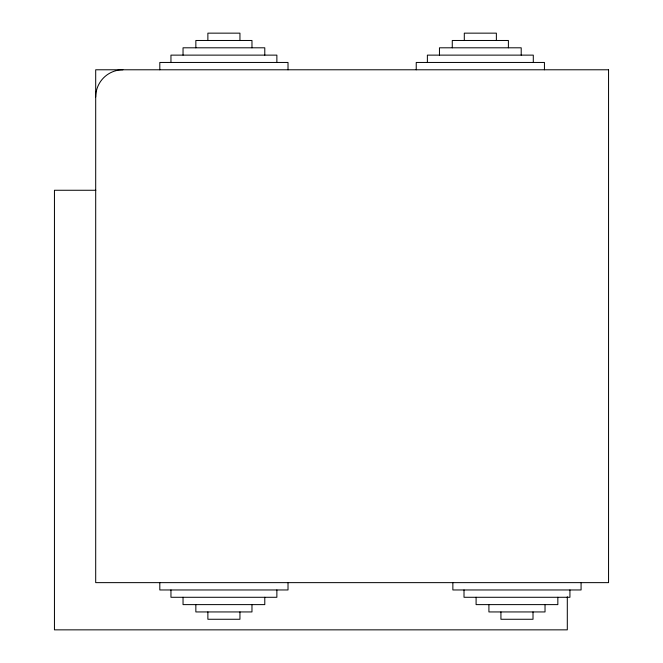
<?xml version="1.0" encoding="UTF-8"?>
<svg xmlns="http://www.w3.org/2000/svg" width="663" height="663" viewBox="0 0 663 663"><rect width="100%" height="100%" fill="white"/><g stroke="black" fill="none" stroke-linecap="round" stroke-linejoin="round"><path stroke-width="0.99" d="M95.812 190.264L54.449 190.264L54.449 629.85L567.304 629.85L567.304 596.75M581.078 582.636L581.078 589.962L452.862 589.962L452.862 582.636M569.931 589.962L569.931 597.288L464.009 597.288L464.009 589.962M557.84 597.288L557.84 604.615L476.092 604.615L476.092 597.288M545.027 604.615L545.027 611.941L488.913 611.941L488.913 604.615M544.439 69.781L544.439 62.455L416.231 62.455L416.231 69.781M533.292 62.455L533.292 55.128L427.378 55.128L427.378 62.455M533.011 611.941L533.011 619.267L500.93 619.267L500.93 611.941M521.209 55.128L521.209 47.802L439.461 47.802L439.461 55.128M508.397 47.802L508.397 40.476L452.274 40.476L452.274 47.802M496.372 40.476L496.372 33.15L464.299 33.15L464.299 40.476M288.015 69.781L288.015 62.455L159.808 62.455L159.808 69.781M288.015 582.636L288.015 589.962L159.808 589.962L159.808 582.636M276.869 62.455L276.869 55.128L170.955 55.128L170.955 62.455M276.869 589.962L276.869 597.288L170.955 597.288L170.955 589.962M264.786 55.128L264.786 47.802L183.038 47.802L183.038 55.128M264.786 597.288L264.786 604.615L183.038 604.615L183.038 597.288M251.973 47.802L251.973 40.476L195.85 40.476L195.85 47.802M251.973 604.615L251.973 611.941L195.85 611.941L195.85 604.615M239.948 40.476L239.948 33.15L207.875 33.15L207.875 40.476M239.948 611.941L239.948 619.267L207.875 619.267L207.875 611.941M95.696 96.997A27.216 27.216 0 0 1 122.912 69.781M608.551 69.781L95.696 69.781L95.696 582.636L608.551 582.636L608.551 69.781"/></g></svg>
